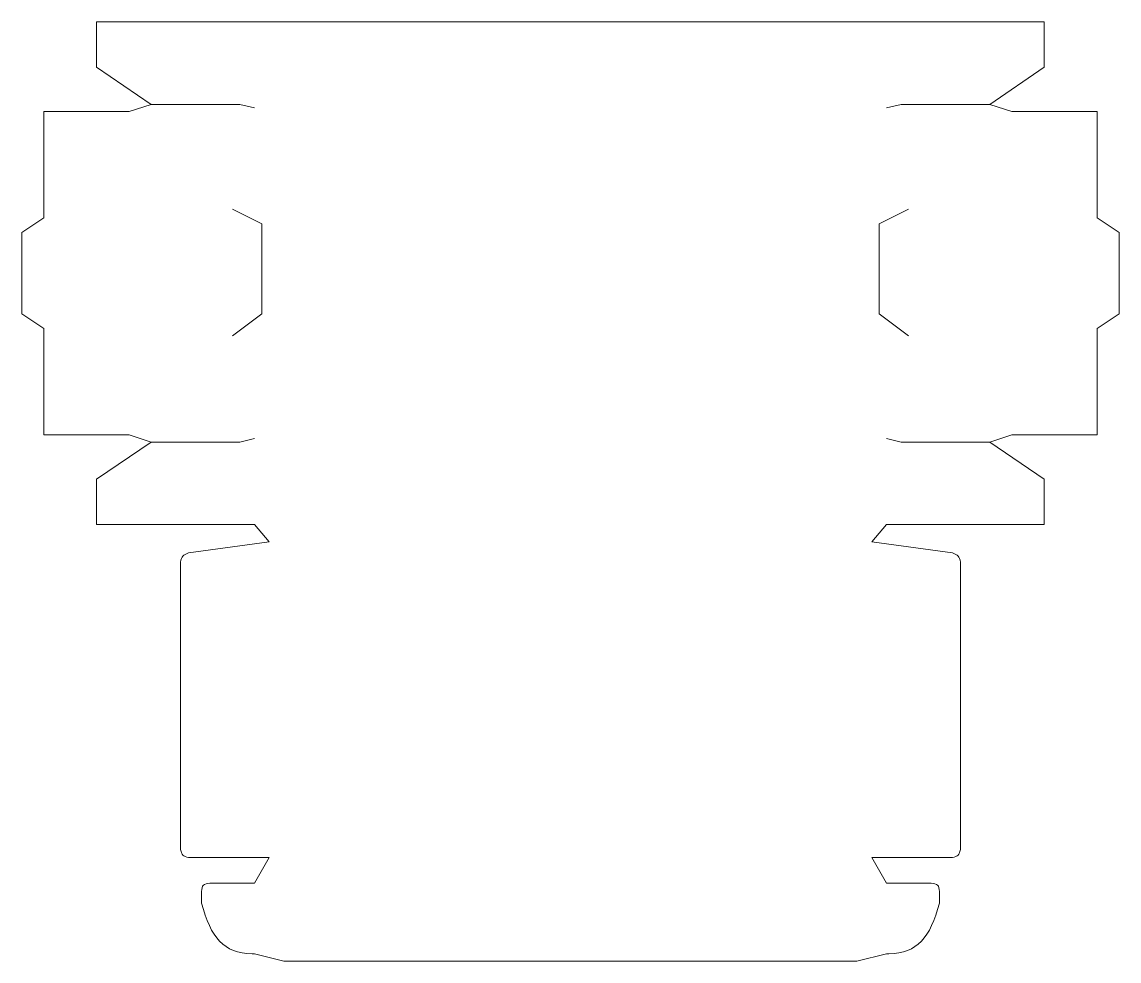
# Model space of a CAD drawing. Header units: millimetres. Extents: x -53 to 346, y -149 to 192.
import ezdxf

# ---------------------------------------------------------------- set-up
doc = ezdxf.new("R2010")
doc.units = ezdxf.units.MM
doc.layers.add('PDF _Геометрия', color=1, linetype='Continuous')

msp = doc.modelspace()

# ---------------------------------------------------------------- linework, layer by layer
at = {"layer": 'PDF _Геометрия', "lineweight": 20}
for points in [[(285.11, -0.82), (255.75, 3.22), (261.08, 9.54), (318.52, 9.54), (318.52, 26.03), (298.72, 39.52), (306.72, 42.18), (337.69, 42.18), (337.69, 80.81), (345.69, 86.14), (345.69, 115.78), (337.69, 121.11), (337.69, 159.74), (306.72, 159.74), (298.72, 162.4), (318.52, 175.89), (318.52, 192.38), (-26.03, 192.38), (-26.03, 175.89), (-6.22, 162.4), (-14.22, 159.74), (-45.19, 159.74), (-45.19, 121.11), (-53.19, 115.78), (-53.19, 86.14), (-45.19, 80.81), (-45.19, 42.18), (-14.22, 42.18), (-6.22, 39.52), (-26.03, 26.03), (-26.03, 9.54), (31.41, 9.54), (36.75, 3.22), (7.38, -0.82)], [(31.41, 161.07), (26.08, 162.4), (-6.22, 162.4)], [(261.08, 161.07), (266.42, 162.4), (298.72, 162.4)], [(23.41, 124.27), (34.08, 118.94), (34.08, 86.14), (23.41, 78.14)], [(269.08, 124.27), (258.42, 118.94), (258.42, 86.14), (269.08, 78.14)], [(31.41, 40.85), (26.08, 39.52), (-6.22, 39.52)], [(261.08, 40.85), (266.42, 39.52), (298.72, 39.52)], [(4.45, -4.19), (4.45, -108.7)], [(288.05, -4.19), (288.05, -108.7)], [(15.09, -121), (31.41, -121), (36.75, -111.67), (7.38, -111.67)], [(285.11, -111.67), (255.75, -111.67), (261.08, -121), (277.41, -121)], [(12.12, -128.26), (12.12, -123.97)], [(280.38, -123.97), (280.38, -128.26)], [(262, -146.64), (261.08, -146.64), (250.41, -149.3), (42.08, -149.3), (31.41, -146.64), (30.5, -146.64)]]:
    msp.add_lwpolyline(points, dxfattribs=at)
for points in [[(4.45, -4.19), (4.88, -1.99), (5.27, -1.54), (7.38, -0.82)], [(285.11, -0.82), (287.23, -1.54), (287.62, -1.99), (288.05, -4.19)], [(7.38, -111.67), (5.37, -111.12), (4.98, -110.72), (4.45, -108.7)], [(288.05, -108.7), (287.52, -110.72), (287.13, -111.12), (285.11, -111.67)], [(12.12, -123.97), (12.12, -121.87), (12.99, -121), (15.09, -121)], [(277.41, -121), (279.51, -121), (280.38, -121.87), (280.38, -123.97)], [(12.12, -128.26), (15.48, -140.81), (20.1, -146.46), (30.5, -146.64)], [(280.38, -128.26), (277.01, -140.81), (272.39, -146.46), (262, -146.64)]]:
    msp.add_open_spline(points, degree=3, dxfattribs=at)

doc.saveas('drawing.dxf')
